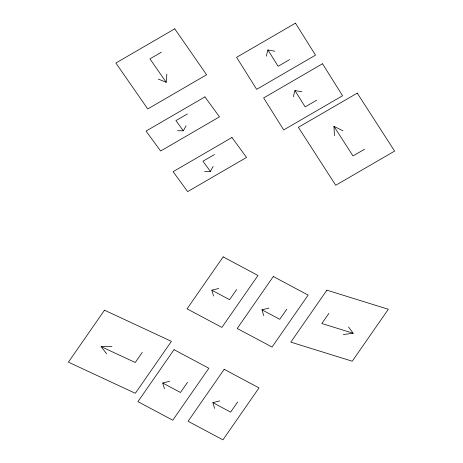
<?xml version="1.0" encoding="UTF-8"?>
<svg xmlns="http://www.w3.org/2000/svg" width="463" height="463" viewBox="0 0 463 463"><rect width="100%" height="100%" fill="white"/><g stroke="black" fill="none" stroke-linecap="round" stroke-linejoin="round"><path stroke-width="0.69" d="M158.317 79.104L166.182 82.281L166.848 74.149M266.283 56.156L267.903 49.969L274.808 51.208M293.328 96.755L294.948 90.569L301.853 91.807M177.555 130.734L183.336 130.792L186.085 125.786M204.6 171.333L210.381 171.391L213.13 166.385M142.297 352.366L135.254 362.506L101.125 346.631L106.698 353.929M236.645 289.537L229.596 299.683L211.834 290.203L213.553 295.996M187.515 382.334L180.472 392.474L162.71 382.999L164.423 388.793M286.8 309.168L279.756 319.314L261.994 309.834L263.707 315.627M237.675 401.965L230.626 412.111L212.864 402.631L214.577 408.424M328.886 313.37L321.843 323.515L353.165 333.25L348.535 326.988M161.425 52.192L149.937 58.865L166.182 82.281M187.411 113.944L175.917 120.617L183.336 130.792M289.618 59.611L278.124 66.284L267.903 49.969M214.456 154.544L202.962 161.217L210.381 171.391M316.663 100.211L305.169 106.884L294.948 90.569M364.503 149.271L353.009 155.944L333.968 126.387L342.95 130.745M211.834 290.203L218.779 288.472M261.994 309.834L268.939 308.103M162.71 382.999L169.649 381.269M212.864 402.631L219.809 400.9M343.309 334.517L353.165 333.25M101.125 346.631L111.93 346.405M333.968 126.387L334.425 135.694M104.499 310.198L68.402 362.153L135.323 393.295L171.414 341.341L104.499 310.198M223.154 256.884L187.064 308.838L221.893 327.422L257.989 275.468L223.154 256.884M174.024 349.681L137.933 401.635L172.763 420.219L208.859 368.264L174.024 349.681M273.315 276.521L237.218 328.475L272.053 347.053L308.144 295.099L273.315 276.521M224.185 369.312L188.094 421.266L222.923 439.85L259.014 387.896L224.185 369.312M326.901 290.174L290.81 342.128L352.239 361.221L388.33 309.267L326.901 290.174M174.754 28.839L115.883 63.026L147.743 108.95L206.608 74.763L174.754 28.839M295.469 23.15L236.605 57.337L256.652 89.33L315.517 55.143L295.469 23.15M204.924 96.889L146.059 131.075L160.615 151.025L219.479 116.838L204.924 96.889M322.514 63.749L263.65 97.936L283.697 129.929L342.562 95.743L322.514 63.749M231.969 137.488L173.104 171.675L187.66 191.624L246.524 157.437L231.969 137.488M357.251 93.132L298.38 127.319L335.727 185.287L394.598 151.1L357.251 93.132"/></g></svg>
